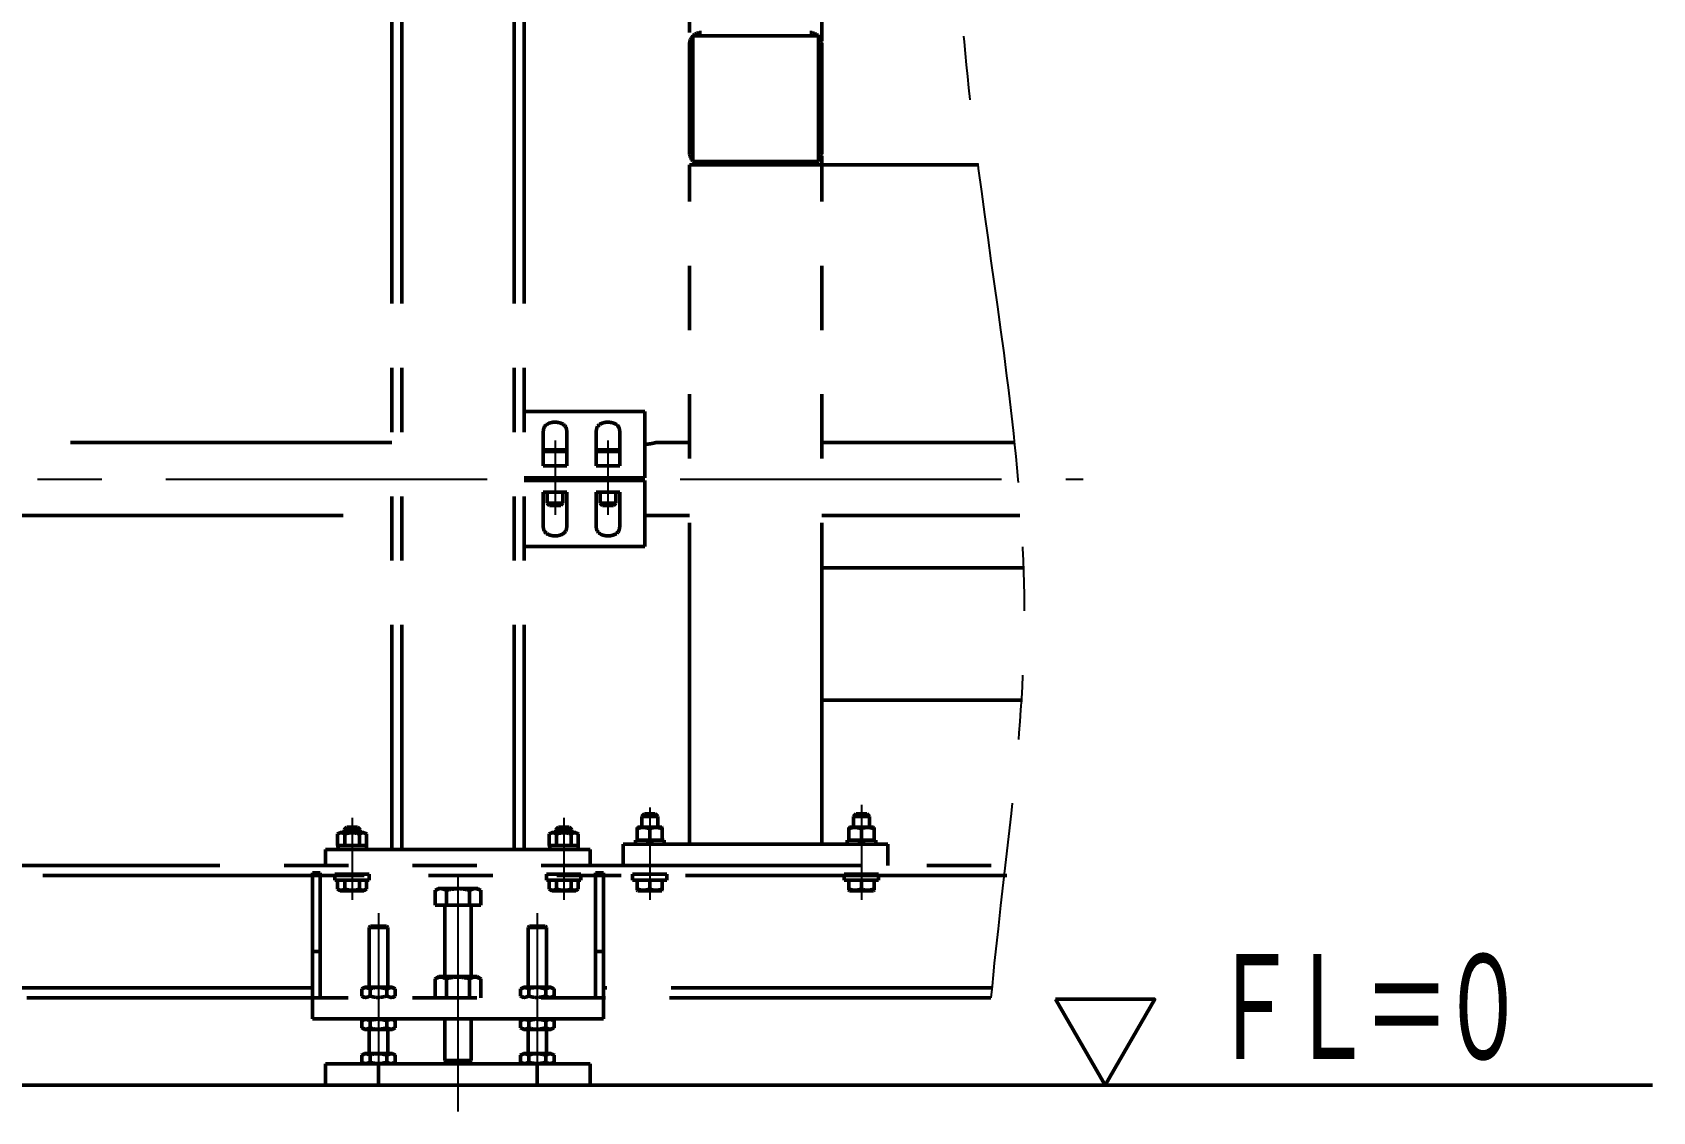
# Model space of a CAD drawing. Header units: millimetres. Extents: x -993 to 13147, y -7260 to 4342.
# Drawn here: x 5748 to 6973, y -70 to 746 of the extents above; entities that cross this region are included whole.
import ezdxf

# ---------------------------------------------------------------- set-up
doc = ezdxf.new("R2010")
doc.units = ezdxf.units.MM
doc.header["$LTSCALE"] = 7.649257
doc.linetypes.add('CENTER', pattern=[50.8, 31.75, -6.35, 6.35, -6.35])
doc.linetypes.add('PHANTOM', pattern=[63.5, 31.75, -6.35, 6.35, -6.35, 6.35, -6.35])
doc.layers.add('NoLayerName_001', color=7, linetype='Continuous')
doc.layers.add('NoLayerName_003', color=7, linetype='Continuous')
doc.styles.get("Standard").update_dxf_attribs({"font": 'txt', "bigfont": 'extfont2'})

# ---------------------------------------------------------------- blocks, each defined once
blk = doc.blocks.new('SX_FinishSymbol_1')
at = {"color": 0, "linetype": 'ByBlock', "lineweight": -2}
blk.add_lwpolyline([(-0.5, 0.866), (0, 0), (0.5, 0.866)], close=True, dxfattribs=at)
blk = doc.blocks.new('JZB_0388')
at = {"layer": 'NoLayerName_001', "color": 3, "linetype": 'PHANTOM', "lineweight": 50}
for p, q in [((6010, 853.5), (6010, 198)), ((6017.5, 853.5), (6017.5, 198)), ((6102.5, 853.5), (6102.5, 198)), ((6110, 853.5), (6110, 198)), ((6235, 850.5), (6235, 815.5)), ((6335, 809.1), (6335, 847.5)), ((6237.5, 718), (6237.5, 813)), ((6332.5, 813), (6237.5, 813)), ((6332.5, 718), (6332.5, 813)), ((6235, 724.5), (6235, 806.5)), ((6335, 806.5), (6335, 724.5)), ((6235, 715.5), (6453.4, 715.5)), ((6235, 202), (6235, 715.5)), ((6237.5, 718), (6332.5, 718)), ((6335, 202), (6335, 721.9)), ((6010, 505.5), (5738.4, 505.5)), ((6235, 505.5), (6209.4, 505.5)), ((6480, 505.5), (6335, 505.5)), ((6118.4, 477), (6118.4, 479)), ((6119.4, 479), (6119.4, 477)), ((5730.4, 450.5), (6010, 450.5)), ((6201.4, 450.5), (6235, 450.5)), ((6335, 450.5), (6484.7, 450.5)), ((6335, 411), (6487, 411)), ((6486.6, 311), (6335, 311)), ((6201, 224.9), (6199, 222.9)), ((6199, 222.9), (6199, 215)), ((6199, 222.9), (6211, 222.9)), ((6201, 224.9), (6209, 224.9)), ((6211, 222.9), (6209, 224.9)), ((6211, 215), (6211, 222.9)), ((6361, 224.9), (6359, 222.9)), ((6359, 222.9), (6359, 215)), ((6359, 222.9), (6371, 222.9)), ((6361, 224.9), (6369, 224.9)), ((6371, 222.9), (6369, 224.9)), ((6371, 215), (6371, 222.9)), ((5971, 211), (5969, 209.9)), ((5969, 201), (5969, 209.9)), ((5971, 211), (5989, 211)), ((5976, 214.9), (5974, 212.9)), ((5974, 212.9), (5986, 212.9)), ((5974, 212.9), (5974, 211)), ((5974.5, 201), (5974.5, 209.9)), ((5984, 214.9), (5976, 214.9)), ((5986, 212.9), (5984, 214.9)), ((5985.5, 201), (5985.5, 209.9)), ((5986, 211), (5986, 212.9)), ((5991, 209.9), (5989, 211)), ((5991, 201), (5991, 209.9)), ((6131, 211), (6129, 209.9)), ((6129, 201), (6129, 209.9)), ((6131, 211), (6149, 211)), ((6136, 214.9), (6134, 212.9)), ((6134, 212.9), (6134, 211)), ((6134, 212.9), (6146, 212.9)), ((6134.5, 201), (6134.5, 209.9)), ((6144, 214.9), (6136, 214.9)), ((6146, 212.9), (6144, 214.9)), ((6145.5, 201), (6145.5, 209.9)), ((6146, 211), (6146, 212.9)), ((6151, 209.9), (6149, 211)), ((6151, 201), (6151, 209.9)), ((6196, 215), (6195.5, 214.7)), ((6195.5, 214.7), (6195.5, 205)), ((6196, 215), (6214, 215)), ((6205, 205), (6205, 213.9)), ((6214.5, 214.7), (6214, 215)), ((6214.5, 214.7), (6214.5, 205)), ((6356, 215), (6355.5, 214.7)), ((6355.5, 214.7), (6355.5, 205)), ((6356, 215), (6374, 215)), ((6365, 205), (6365, 213.9)), ((6374.5, 214.7), (6374, 215)), ((6374.5, 214.7), (6374.5, 205)), ((5960, 186), (5960, 198)), ((5960, 198), (6160, 198)), ((5969, 201), (5991, 201)), ((5990.8, 198), (5990.8, 201)), ((6129, 201), (6151, 201)), ((6150.8, 198), (6150.8, 201)), ((6160, 186), (6160, 198)), ((6385, 202), (6185, 202)), ((6185, 202), (6185, 186)), ((6194.3, 205), (6215.8, 205)), ((6194.3, 205), (6194.3, 202)), ((6204.2, 202), (6202.8, 205)), ((6205.8, 205), (6207.2, 202)), ((6215.8, 202), (6215.8, 205)), ((6354.3, 205), (6375.8, 205)), ((6354.3, 205), (6354.3, 202)), ((6364.2, 202), (6362.8, 205)), ((6365.8, 205), (6367.2, 202)), ((6375.8, 202), (6375.8, 205)), ((6385, 186), (6385, 202)), ((4180, 186), (6475.8, 186)), ((6474.9, 178.5), (4180, 178.5)), ((5950, 70), (5950, 180.5)), ((5950, 180.5), (5956, 180.5)), ((5956, 180.5), (5956, 86)), ((5967, 179.4), (5967, 174.9)), ((5993, 179.4), (5967, 179.4)), ((5993, 174.9), (5967, 174.9)), ((5969, 174.9), (5969, 168.1)), ((5974.5, 174.9), (5974.5, 168.1)), ((5985.5, 174.9), (5985.5, 168.1)), ((5991, 174.9), (5991, 168.1)), ((5993, 179.4), (5993, 174.9)), ((6153, 179.4), (6127, 179.4)), ((6127, 179.4), (6127, 174.9)), ((6153, 174.9), (6127, 174.9)), ((6129, 174.9), (6129, 168.1)), ((6134.5, 174.9), (6134.5, 168.1)), ((6145.5, 174.9), (6145.5, 168.1)), ((6151, 174.9), (6151, 168.1)), ((6153, 179.4), (6153, 174.9)), ((6164, 180.5), (6164, 86)), ((6164, 180.5), (6170, 180.5)), ((6170, 70), (6170, 180.5)), ((6218, 179.4), (6192, 179.4)), ((6192, 179.4), (6192, 174.9)), ((6218, 174.9), (6192, 174.9)), ((6195.5, 167.2), (6195.5, 174.9)), ((6205, 174.9), (6205, 168.1)), ((6214.5, 167.2), (6214.5, 174.9)), ((6218, 179.4), (6218, 174.9)), ((6378, 179.4), (6352, 179.4)), ((6352, 179.4), (6352, 174.9)), ((6378, 174.9), (6352, 174.9)), ((6355.5, 167.2), (6355.5, 174.9)), ((6365, 174.9), (6365, 168.1)), ((6374.5, 167.2), (6374.5, 174.9)), ((6378, 179.4), (6378, 174.9)), ((5969, 168.1), (5971, 166.9)), ((5971, 166.9), (5989, 166.9)), ((5989, 166.9), (5991, 168.1)), ((6045, 168.5), (6042.7, 167.2)), ((6042.7, 167.2), (6042.7, 156)), ((6045, 168.5), (6075, 168.5)), ((6051.3, 167.2), (6047, 168.5)), ((6051.3, 167.2), (6051.3, 156)), ((6068.7, 167.2), (6068.7, 156)), ((6077.3, 167.2), (6073, 168.5)), ((6077.3, 167.2), (6075, 168.5)), ((6077.3, 167.2), (6077.3, 156)), ((6129, 168.1), (6131, 166.9)), ((6131, 166.9), (6149, 166.9)), ((6149, 166.9), (6151, 168.1)), ((6195.5, 167.2), (6196, 166.9)), ((6214, 166.9), (6196, 166.9)), ((6214, 166.9), (6214.5, 167.2)), ((6355.5, 167.2), (6356, 166.9)), ((6374, 166.9), (6356, 166.9)), ((6374, 166.9), (6374.5, 167.2)), ((6042.7, 156), (6077.3, 156)), ((6050, 156), (6050, 102)), ((6070, 102), (6070, 156)), ((5950, 121), (5956, 121)), ((6164, 121), (6170, 121)), ((6045.5, 102), (6042.7, 100.4)), ((6042.7, 86), (6042.7, 100.4)), ((6045.5, 102), (6074.5, 102)), ((6051.3, 86), (6051.3, 100.4)), ((6068.7, 86), (6068.7, 100.4)), ((6077.3, 100.4), (6074.5, 102)), ((6077.3, 86), (6077.3, 100.4)), ((6462.9, 86), (4180, 86)), ((5950, 93.5), (5170, 93.5)), ((5989.5, 94), (5987.3, 92.7)), ((5987.3, 92.7), (5987.3, 87.3)), ((5987.3, 87.3), (5989.5, 86)), ((5989.5, 94), (6010.5, 94)), ((5993.6, 92.7), (5993.6, 87.3)), ((6006.4, 92.7), (6006.4, 87.3)), ((6012.7, 92.7), (6010.5, 94)), ((6010.5, 86), (6012.7, 87.3)), ((6012.7, 92.7), (6012.7, 87.3)), ((6109.5, 94), (6107.3, 92.7)), ((6107.3, 92.7), (6107.3, 87.3)), ((6107.3, 87.3), (6109.5, 86)), ((6109.5, 94), (6130.5, 94)), ((6113.6, 92.7), (6113.6, 87.3)), ((6126.4, 92.7), (6126.4, 87.3)), ((6132.7, 92.7), (6130.5, 94)), ((6130.5, 86), (6132.7, 87.3)), ((6132.7, 92.7), (6132.7, 87.3)), ((6464, 93.5), (6170, 93.5)), ((5950, 70), (6170, 70)), ((5989.5, 70), (5987.3, 68.7)), ((5987.3, 63.3), (5987.3, 68.7)), ((5987.3, 63.3), (5989.5, 62)), ((5989.5, 62), (6010.5, 62)), ((5993.6, 63.3), (5993.6, 68.7)), ((6006.4, 63.3), (6006.4, 68.7)), ((6012.7, 68.7), (6010.5, 70)), ((6010.5, 62), (6012.7, 63.3)), ((6012.7, 63.3), (6012.7, 68.7)), ((6050, 70), (6050, 38.5)), ((6070, 38.5), (6070, 70)), ((6109.5, 70), (6107.3, 68.7)), ((6107.3, 63.3), (6107.3, 68.7)), ((6107.3, 63.3), (6109.5, 62)), ((6109.5, 62), (6130.5, 62)), ((6113.6, 63.3), (6113.6, 68.7)), ((6126.4, 63.3), (6126.4, 68.7)), ((6132.7, 68.7), (6130.5, 70)), ((6130.5, 62), (6132.7, 63.3)), ((6132.7, 63.3), (6132.7, 68.7)), ((5989.5, 44), (5987.3, 42.7)), ((5987.3, 37.3), (5987.3, 42.7)), ((5987.3, 37.3), (5989.5, 36)), ((5989.5, 44), (6010.5, 44)), ((5993.6, 37.3), (5993.6, 42.7)), ((6006.4, 37.3), (6006.4, 42.7)), ((6012.7, 42.7), (6010.5, 44)), ((6010.5, 36), (6012.7, 37.3)), ((6012.7, 37.3), (6012.7, 42.7)), ((6070, 38.5), (6050, 38.5)), ((6050, 38.5), (6052.5, 36)), ((6067.5, 36), (6070, 38.5)), ((6109.5, 44), (6107.3, 42.7)), ((6107.3, 37.3), (6107.3, 42.7)), ((6107.3, 37.3), (6109.5, 36)), ((6109.5, 44), (6130.5, 44)), ((6113.6, 37.3), (6113.6, 42.7)), ((6126.4, 37.3), (6126.4, 42.7)), ((6132.7, 42.7), (6130.5, 44)), ((6130.5, 36), (6132.7, 37.3)), ((6132.7, 37.3), (6132.7, 42.7)), ((5960, 20), (5960, 36)), ((6160, 36), (5960, 36)), ((6000, 36), (6000, 20)), ((6120, 20), (6120, 36)), ((6160, 36), (6160, 20))]:
    blk.add_line(p, q, dxfattribs=at)
at = {"layer": 'NoLayerName_001', "color": 4, "linetype": 'CENTER', "lineweight": 25}
for p, q in [((6133.4, 507), (6133.4, 451)), ((6173.4, 507), (6173.4, 451)), ((4285, 478), (6532.6, 478)), ((5980, 221.9), (5980, 159.9)), ((6140, 221.9), (6140, 159.9)), ((6205, 229.9), (6205, 159.9)), ((6365, 231.9), (6365, 159.9)), ((6060, 178.5), (6060, 0)), ((6000, 150), (6000, 26)), ((6120, 150), (6120, 26))]:
    blk.add_line(p, q, dxfattribs=at)
at = {"layer": 'NoLayerName_001', "color": 3, "linetype": 'Continuous', "lineweight": 50}
blk.add_line((0, 20), (6962.9, 20), dxfattribs=at)
at = {"layer": 'NoLayerName_001', "color": 3, "linetype": 'PHANTOM', "lineweight": 50}
for centre, start, end in [((6244, 806.5), 136.2383, 180), ((6244, 806.5), 90, 133.7617), ((6326, 806.5), 46.2383, 90), ((6326, 806.5), 0, 43.7617), ((6244, 724.5), 180, 223.7617), ((6326, 724.5), 316.2383, 0), ((6244, 724.5), 226.2383, 270), ((6326, 724.5), 270, 313.7617)]:
    blk.add_arc(centre, 9, start, end, dxfattribs=at)
for centre, start_param, end_param in [((5980, 202.6), 1.642337, 1.779908), ((5980, 196.4), 1.430805, 1.499256), ((6140, 202.6), 1.642337, 1.779908), ((6140, 196.4), 1.430805, 1.499256)]:
    blk.add_ellipse(centre, major_axis=(0, 22), ratio=0.487733, start_param=start_param, end_param=end_param, dxfattribs=at)
at = {"layer": 'NoLayerName_001', "color": 3, "linetype": 'PHANTOM', "lineweight": 25, "start_tangent": (-0.089407, -0.995995), "end_tangent": (-0.089407, -0.995995)}
blk.add_spline([(6462.9, 1200), (6437.9, 921.5), (6462.9, 643), (6487.9, 364.5), (6462.9, 86)], degree=3, dxfattribs=at)
at = {"layer": 'NoLayerName_001', "color": 3, "linetype": 'PHANTOM', "lineweight": 50}
for points, start_tangent, end_tangent in [([(6209.4, 505.5), (6209, 505.4), (6207.7, 505.1), (6205.8, 504.7), (6203.3, 504.4), (6201.4, 504.3)], (-0.962028, -0.272952), (-0.999358, -0.035834)), ([(5974.5, 209.9), (5971.6, 210.7), (5969, 209.9)], (-0.961124, 0.276117), (-0.949268, -0.314468)), ([(5985.5, 209.9), (5984.1, 210.2), (5978.5, 210.6), (5974.5, 209.9)], (-0.968088, 0.250611), (-0.98126, -0.192686)), ([(5991, 209.9), (5988, 210.7), (5985.5, 209.9)], (-0.961124, 0.276117), (-0.949268, -0.314468)), ([(6134.5, 209.9), (6131.6, 210.7), (6129, 209.9)], (-0.961124, 0.276117), (-0.949268, -0.314468)), ([(6145.5, 209.9), (6144.1, 210.2), (6138.5, 210.6), (6134.5, 209.9)], (-0.968088, 0.250611), (-0.98126, -0.192686)), ([(6151, 209.9), (6148, 210.7), (6145.5, 209.9)], (-0.961124, 0.276117), (-0.949268, -0.314468)), ([(6205, 213.9), (6199.9, 214.7), (6195.5, 213.9)], (-0.986522, 0.163629), (-0.982197, -0.187856)), ([(6214.5, 213.9), (6209.4, 214.7), (6205, 213.9)], (-0.986522, 0.163629), (-0.982197, -0.187856)), ([(6365, 213.9), (6359.9, 214.7), (6355.5, 213.9)], (-0.986522, 0.163629), (-0.982197, -0.187856)), ([(6374.5, 213.9), (6369.4, 214.7), (6365, 213.9)], (-0.986522, 0.163629), (-0.982197, -0.187856)), ([(5974.5, 168.1), (5971.6, 167.2), (5969, 168.1)], (-0.961124, -0.276117), (-0.949268, 0.314468)), ([(5985.5, 168.1), (5984.1, 167.7), (5978.5, 167.3), (5974.5, 168.1)], (-0.968088, -0.250611), (-0.98126, 0.192686)), ([(5991, 168.1), (5988, 167.2), (5985.5, 168.1)], (-0.961124, -0.276117), (-0.949268, 0.314468)), ([(6047, 168.5), (6046.7, 168.5), (6042.7, 167.2)], (-0.999719, -0.023692), (-0.949267, -0.314471)), ([(6060, 168.5), (6053.5, 167.7), (6051.3, 167.2)], (-0.992966, -0.118399), (-0.967923, -0.251248)), ([(6068.7, 167.2), (6062.4, 168.4), (6060, 168.5)], (-0.981386, 0.192044), (-0.998985, 0.045034)), ([(6073, 168.5), (6072.7, 168.5), (6068.7, 167.2)], (-0.999719, -0.023692), (-0.949267, -0.314471)), ([(6134.5, 168.1), (6131.6, 167.2), (6129, 168.1)], (-0.961124, -0.276117), (-0.949268, 0.314468)), ([(6145.5, 168.1), (6144.1, 167.7), (6138.5, 167.3), (6134.5, 168.1)], (-0.968088, -0.250611), (-0.98126, 0.192686)), ([(6151, 168.1), (6148, 167.2), (6145.5, 168.1)], (-0.961124, -0.276117), (-0.949268, 0.314468)), ([(6205, 168.1), (6199.9, 167.2), (6195.5, 168.1)], (-0.986522, -0.163629), (-0.982197, 0.187856)), ([(6214.5, 168.1), (6209.4, 167.2), (6205, 168.1)], (-0.986522, -0.163629), (-0.982197, 0.187856)), ([(6365, 168.1), (6359.9, 167.2), (6355.5, 168.1)], (-0.986522, -0.163629), (-0.982197, 0.187856)), ([(6374.5, 168.1), (6369.4, 167.2), (6365, 168.1)], (-0.986522, -0.163629), (-0.982197, 0.187856)), ([(6051.3, 100.4), (6046.7, 101.7), (6042.7, 100.4)], (-0.961125, 0.276114), (-0.949267, -0.314471)), ([(6068.7, 100.4), (6066.4, 100.9), (6057.6, 101.6), (6051.3, 100.4)], (-0.968027, 0.250845), (-0.981307, -0.192451)), ([(6077.3, 100.4), (6072.7, 101.7), (6068.7, 100.4)], (-0.961125, 0.276114), (-0.949267, -0.314471)), ([(5987.3, 92.7), (5990.7, 93.7), (5993.6, 92.7)], (0.961124, 0.276116), (0.949268, -0.314469)), ([(5993.6, 87.3), (5990.2, 86.3), (5987.3, 87.3)], (-0.961124, -0.276116), (-0.949268, 0.314469)), ([(5993.6, 92.7), (5995.3, 93.2), (6001.8, 93.6), (6006.4, 92.7)], (0.968065, 0.250698), (0.981278, -0.192599)), ([(6006.4, 87.3), (6001.8, 86.4), (5995.3, 86.8), (5993.6, 87.3)], (-0.981278, -0.192599), (-0.968065, 0.250698)), ([(6006.4, 92.7), (6009.8, 93.7), (6012.7, 92.7)], (0.961124, 0.276116), (0.949268, -0.314469)), ([(6012.7, 87.3), (6009.3, 86.3), (6006.4, 87.3)], (-0.961124, -0.276116), (-0.949268, 0.314469)), ([(6107.3, 92.7), (6110.7, 93.7), (6113.6, 92.7)], (0.961124, 0.276116), (0.949268, -0.314469)), ([(6113.6, 87.3), (6110.2, 86.3), (6107.3, 87.3)], (-0.961124, -0.276116), (-0.949268, 0.314469)), ([(6113.6, 92.7), (6115.3, 93.2), (6121.8, 93.6), (6126.4, 92.7)], (0.968065, 0.250698), (0.981278, -0.192599)), ([(6126.4, 87.3), (6121.8, 86.4), (6115.3, 86.8), (6113.6, 87.3)], (-0.981278, -0.192599), (-0.968065, 0.250698)), ([(6126.4, 92.7), (6129.8, 93.7), (6132.7, 92.7)], (0.961124, 0.276116), (0.949268, -0.314469)), ([(6132.7, 87.3), (6129.3, 86.3), (6126.4, 87.3)], (-0.961124, -0.276116), (-0.949268, 0.314469)), ([(5993.6, 68.7), (5990.2, 69.7), (5987.3, 68.7)], (-0.961124, 0.276116), (-0.949268, -0.314469)), ([(5987.3, 63.3), (5990.7, 62.3), (5993.6, 63.3)], (0.961124, -0.276116), (0.949268, 0.314469)), ([(6006.4, 68.7), (6001.8, 69.6), (5995.3, 69.2), (5993.6, 68.7)], (-0.981278, 0.192599), (-0.968065, -0.250698)), ([(5993.6, 63.3), (5995.3, 62.8), (6001.8, 62.4), (6006.4, 63.3)], (0.968065, -0.250698), (0.981278, 0.192599)), ([(6012.7, 68.7), (6009.3, 69.7), (6006.4, 68.7)], (-0.961124, 0.276116), (-0.949268, -0.314469)), ([(6006.4, 63.3), (6009.8, 62.3), (6012.7, 63.3)], (0.961124, -0.276116), (0.949268, 0.314469)), ([(6113.6, 68.7), (6110.2, 69.7), (6107.3, 68.7)], (-0.961124, 0.276116), (-0.949268, -0.314469)), ([(6107.3, 63.3), (6110.7, 62.3), (6113.6, 63.3)], (0.961124, -0.276116), (0.949268, 0.314469)), ([(6126.4, 68.7), (6121.8, 69.6), (6115.3, 69.2), (6113.6, 68.7)], (-0.981278, 0.192599), (-0.968065, -0.250698)), ([(6113.6, 63.3), (6115.3, 62.8), (6121.8, 62.4), (6126.4, 63.3)], (0.968065, -0.250698), (0.981278, 0.192599)), ([(6132.7, 68.7), (6129.3, 69.7), (6126.4, 68.7)], (-0.961124, 0.276116), (-0.949268, -0.314469)), ([(6126.4, 63.3), (6129.8, 62.3), (6132.7, 63.3)], (0.961124, -0.276116), (0.949268, 0.314469)), ([(5987.3, 42.7), (5990.7, 43.7), (5993.6, 42.7)], (0.961124, 0.276116), (0.949268, -0.314469)), ([(5993.6, 37.3), (5990.2, 36.3), (5987.3, 37.3)], (-0.961124, -0.276116), (-0.949268, 0.314469)), ([(5993.6, 42.7), (5995.3, 43.2), (6001.8, 43.6), (6006.4, 42.7)], (0.968065, 0.250698), (0.981278, -0.192599)), ([(6000.5, 36.3), (5995.3, 36.8), (5993.6, 37.3)], (-0.994444, 0.105263), (-0.968065, 0.250698)), ([(6006.4, 37.3), (6001.8, 36.4), (6000.5, 36.3)], (-0.981278, -0.192599), (-0.998276, -0.058688)), ([(6006.4, 42.7), (6009.8, 43.7), (6012.7, 42.7)], (0.961124, 0.276116), (0.949268, -0.314469)), ([(6012.7, 37.3), (6009.3, 36.3), (6006.4, 37.3)], (-0.961124, -0.276116), (-0.949268, 0.314469)), ([(6107.3, 42.7), (6110.7, 43.7), (6113.6, 42.7)], (0.961124, 0.276116), (0.949268, -0.314469)), ([(6113.6, 37.3), (6110.2, 36.3), (6107.3, 37.3)], (-0.961124, -0.276116), (-0.949268, 0.314469)), ([(6113.6, 42.7), (6115.3, 43.2), (6121.8, 43.6), (6126.4, 42.7)], (0.968065, 0.250698), (0.981278, -0.192599)), ([(6120.5, 36.3), (6115.3, 36.8), (6113.6, 37.3)], (-0.994444, 0.105263), (-0.968065, 0.250698)), ([(6126.4, 37.3), (6121.8, 36.4), (6120.5, 36.3)], (-0.981278, -0.192599), (-0.998276, -0.058688)), ([(6126.4, 42.7), (6129.8, 43.7), (6132.7, 42.7)], (0.961124, 0.276116), (0.949268, -0.314469)), ([(6132.7, 37.3), (6129.3, 36.3), (6126.4, 37.3)], (-0.961124, -0.276116), (-0.949268, 0.314469))]:
    blk.add_spline(points, degree=3, dxfattribs=dict(at, start_tangent=start_tangent, end_tangent=end_tangent))
at = {"layer": 'NoLayerName_003', "color": 3, "linetype": 'PHANTOM', "lineweight": 50}
for p, q in [((6201.4, 529), (6110, 529)), ((6201.4, 479), (6201.4, 529)), ((6124.4, 513.6), (6124.4, 488)), ((6142.4, 488), (6142.4, 513.6)), ((6164.4, 513.6), (6164.4, 488)), ((6182.4, 488), (6182.4, 513.6)), ((6125.6, 500), (6124.4, 498.8)), ((6124.4, 498.8), (6142.4, 498.8)), ((6125.6, 500), (6141.2, 500)), ((6142.4, 498.8), (6141.2, 500)), ((6165.6, 500), (6164.4, 498.8)), ((6164.4, 498.8), (6182.4, 498.8)), ((6165.6, 500), (6181.2, 500)), ((6182.4, 498.8), (6181.2, 500)), ((6201.4, 479), (6110, 479)), ((6124.4, 488), (6142.4, 488)), ((6127.4, 479), (6127.4, 477)), ((6139.4, 477), (6139.4, 479)), ((6164.4, 488), (6182.4, 488)), ((6167.4, 479), (6167.4, 477)), ((6179.4, 477), (6179.4, 479)), ((6110, 477), (6201.4, 477)), ((6142.4, 468), (6124.4, 468)), ((6124.4, 468), (6124.4, 442.4)), ((6127.4, 468), (6127.4, 459.7)), ((6139.4, 459.7), (6139.4, 468)), ((6142.4, 442.4), (6142.4, 468)), ((6182.4, 468), (6164.4, 468)), ((6164.4, 468), (6164.4, 442.4)), ((6167.4, 468), (6167.4, 459.7)), ((6179.4, 459.7), (6179.4, 468)), ((6182.4, 442.4), (6182.4, 468)), ((6201.4, 427), (6201.4, 477)), ((6127.4, 459.7), (6139.4, 459.7)), ((6127.4, 459.7), (6129.2, 458)), ((6129.2, 458), (6137.7, 458)), ((6137.7, 458), (6139.4, 459.7)), ((6167.4, 459.7), (6179.4, 459.7)), ((6167.4, 459.7), (6169.2, 458)), ((6169.2, 458), (6177.7, 458)), ((6177.7, 458), (6179.4, 459.7)), ((6110, 427), (6201.4, 427)), ((5994, 140), (5993, 139)), ((5993, 139), (6007, 139)), ((5993, 139), (5993, 94)), ((6006, 140), (5994, 140)), ((6007, 139), (6006, 140)), ((6007, 94), (6007, 139)), ((6114, 140), (6113, 139)), ((6113, 139), (6127, 139)), ((6113, 139), (6113, 94)), ((6126, 140), (6114, 140)), ((6127, 139), (6126, 140)), ((6127, 94), (6127, 139)), ((5993, 62), (5993, 44)), ((6007, 44), (6007, 62)), ((6113, 62), (6113, 44)), ((6127, 44), (6127, 62))]:
    blk.add_line(p, q, dxfattribs=at)
for points, start_tangent, end_tangent in [([(6142.4, 513.6), (6141.8, 516.7), (6140.2, 518.8), (6138.1, 520.1), (6135.3, 520.8), (6133.4, 521), (6130.8, 520.7), (6128.5, 520), (6126.6, 518.8), (6125.2, 517.1), (6124.4, 513.6)], (-0.197554, 0.980292), (-0.227599, -0.973755)), ([(6182.4, 513.6), (6181.8, 516.7), (6180.2, 518.8), (6178.1, 520.1), (6175.3, 520.8), (6173.4, 521), (6170.8, 520.7), (6168.5, 520), (6166.6, 518.8), (6165.2, 517.1), (6164.4, 513.6)], (-0.197554, 0.980292), (-0.227599, -0.973755)), ([(6124.4, 442.4), (6125, 439.3), (6126.6, 437.2), (6128.7, 435.9), (6131.5, 435.2), (6133.4, 435), (6136, 435.3), (6138.3, 436), (6140.2, 437.2), (6141.6, 438.9), (6142.4, 442.4)], (0.197554, -0.980292), (0.227599, 0.973755)), ([(6164.4, 442.4), (6165, 439.3), (6166.6, 437.2), (6168.7, 435.9), (6171.5, 435.2), (6173.4, 435), (6176, 435.3), (6178.3, 436), (6180.2, 437.2), (6181.6, 438.9), (6182.4, 442.4)], (0.197554, -0.980292), (0.227599, 0.973755))]:
    blk.add_spline(points, degree=3, dxfattribs=dict(at, start_tangent=start_tangent, end_tangent=end_tangent))

msp = doc.modelspace()

# ---------------------------------------------------------------- block references
at = {"layer": 'NoLayerName_001'}
msp.add_blockref('JZB_0388', (10, -70), dxfattribs=at)
at = {"layer": 'NoLayerName_001', "color": 1, "lineweight": 50, "xscale": 75, "yscale": 75, "zscale": 75}
msp.add_blockref('SX_FinishSymbol_1', (6559.2215, -50), dxfattribs=at)

# ---------------------------------------------------------------- texts
at = {"layer": 'NoLayerName_001', "color": 2, "lineweight": 50, "insert": (6638.597, 6.0883), "char_height": 90, "attachment_point": 4}
msp.add_mtext('\\A1;\\W0.6667;\\T0.8750;ＦＬ＝０', dxfattribs=at)

doc.saveas('drawing.dxf')
